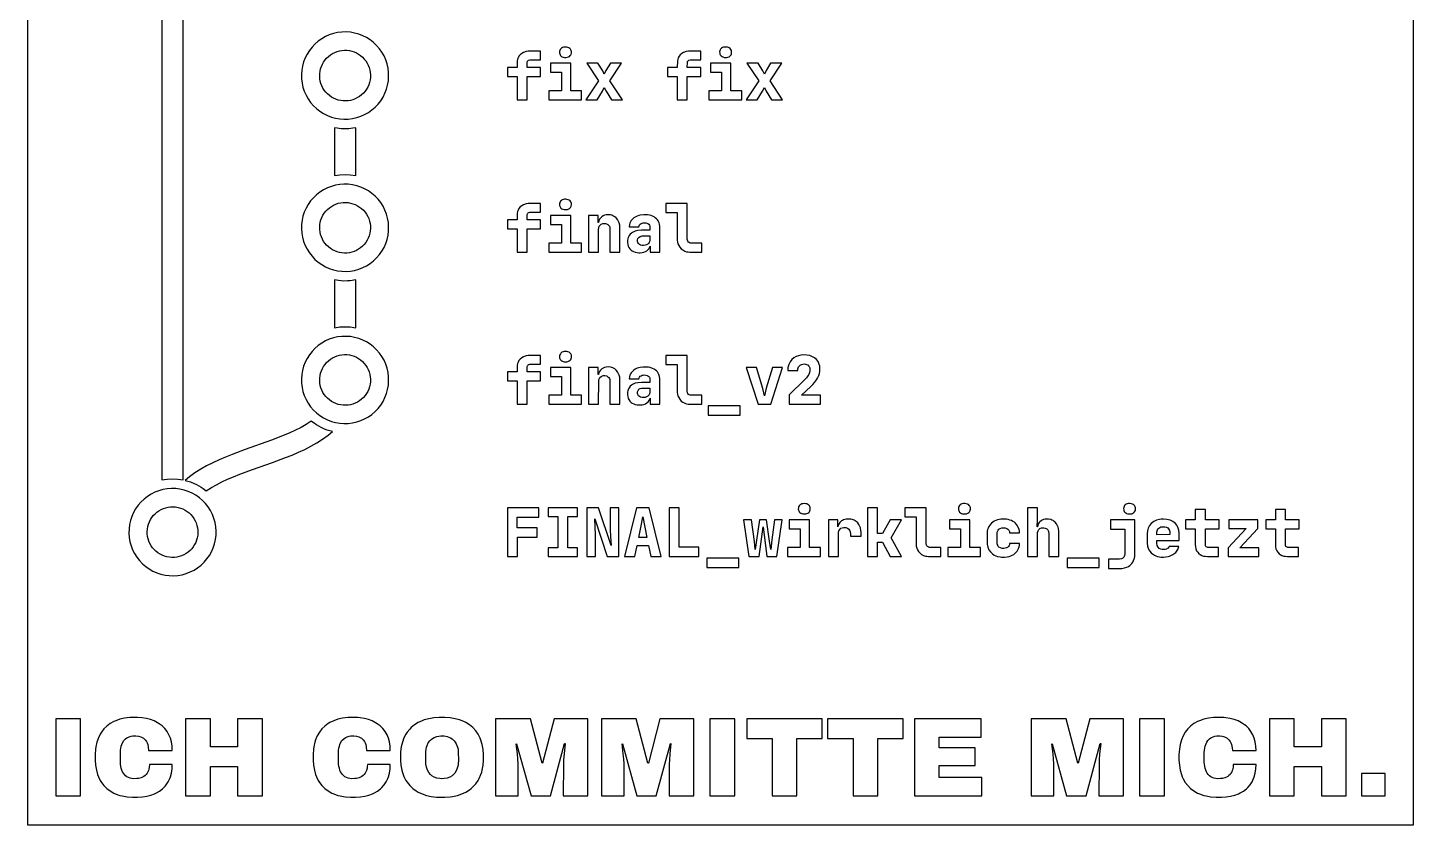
# Model space of a CAD drawing. Header units: millimetres. Extents: x 0 to 272, y 0 to 309.
# Drawn here: x 0.5 to 271.5, y 0.5 to 156.5 of the extents above; entities that cross this region are included whole.
import ezdxf

# ---------------------------------------------------------------- set-up
doc = ezdxf.new("R2010")
doc.units = ezdxf.units.MM

msp = doc.modelspace()

# ---------------------------------------------------------------- linework, layer by layer
at = {"layer": 'ENTGITTERRAHMEN'}
msp.add_lwpolyline([(0.5, 308.91), (271.5, 308.91), (271.5, 0.5), (0.5, 0.5)], close=True, dxfattribs=at)
at = {"layer": 'MOTIV'}
for points in [[(29.846, 68.228), (30.908, 68.067), (30.908, 226.275), (30.1, 226.142), (29.08, 226.067), (28.313, 226.077), (27.803, 226.114), (26.74, 226.275), (26.74, 68.067), (27.803, 68.228), (28.824, 68.278)], [(66.771, 154.596), (66.023, 154.973), (65.242, 155.274), (64.435, 155.498), (63.61, 155.641), (62.774, 155.703), (61.937, 155.682), (61.106, 155.58), (60.289, 155.396), (59.493, 155.133), (58.728, 154.794), (57.999, 154.381), (57.314, 153.899), (56.68, 153.352), (56.103, 152.745), (55.587, 152.085), (55.139, 151.377), (54.763, 150.629), (54.461, 149.848), (54.238, 149.041), (54.095, 148.216), (54.033, 147.38), (54.054, 146.543), (54.156, 145.712), (54.34, 144.895), (54.602, 144.099), (54.942, 143.334), (55.355, 142.605), (55.837, 141.92), (56.384, 141.286), (56.99, 140.709), (57.651, 140.193), (58.358, 139.745), (59.106, 139.369), (59.888, 139.067), (60.695, 138.844), (61.52, 138.701), (62.355, 138.639), (63.193, 138.66), (64.024, 138.762), (64.841, 138.946), (65.636, 139.208), (66.402, 139.548), (67.131, 139.961), (67.815, 140.443), (68.45, 140.99), (69.027, 141.596), (69.542, 142.257), (69.991, 142.964), (70.367, 143.712), (70.668, 144.494), (70.892, 145.301), (71.035, 146.126), (71.097, 146.961), (71.076, 147.799), (70.974, 148.63), (70.79, 149.447), (70.527, 150.242), (70.188, 151.008), (69.775, 151.737), (69.293, 152.421), (68.746, 153.056), (68.139, 153.633), (67.479, 154.148)], [(65.011, 142.854), (64.576, 142.635), (64.121, 142.459), (63.652, 142.33), (63.172, 142.246), (62.687, 142.211), (62.2, 142.222), (61.717, 142.282), (61.242, 142.389), (60.779, 142.542), (60.334, 142.739), (59.91, 142.979), (59.512, 143.259), (59.144, 143.577), (58.808, 143.93), (58.508, 144.314), (58.248, 144.725), (58.029, 145.16), (57.853, 145.614), (57.724, 146.084), (57.64, 146.563), (57.605, 147.049), (57.616, 147.536), (57.676, 148.019), (57.783, 148.494), (57.936, 148.957), (58.133, 149.402), (58.373, 149.825), (58.653, 150.224), (58.971, 150.592), (59.324, 150.928), (59.708, 151.228), (60.119, 151.488), (60.554, 151.707), (61.008, 151.882), (61.478, 152.012), (61.958, 152.095), (62.443, 152.131), (62.93, 152.119), (63.413, 152.06), (63.888, 151.953), (64.351, 151.8), (64.796, 151.603), (65.219, 151.363), (65.618, 151.083), (65.986, 150.764), (66.322, 150.412), (66.622, 150.028), (66.882, 149.617), (67.101, 149.182), (67.276, 148.727), (67.406, 148.258), (67.489, 147.778), (67.525, 147.293), (67.513, 146.806), (67.454, 146.323), (67.347, 145.847), (67.194, 145.385), (66.997, 144.94), (66.757, 144.516), (66.477, 144.118), (66.158, 143.749), (65.806, 143.414), (65.422, 143.114)], [(97.116, 151.488), (96.817, 151.239), (96.576, 150.948), (96.397, 150.621), (96.313, 150.383), (96.24, 149.995), (96.226, 148.737), (94.321, 148.737), (94.321, 146.975), (96.226, 146.975), (96.226, 142.408), (98.183, 142.408), (98.183, 146.975), (100.807, 146.975), (100.807, 148.737), (98.183, 148.737), (98.197, 149.792), (98.284, 150), (98.37, 150.097), (98.476, 150.17), (98.734, 150.237), (100.807, 150.238), (100.807, 151.934), (98.397, 151.922), (97.967, 151.857), (97.455, 151.683)], [(106.169, 152.688), (105.907, 152.744), (105.612, 152.755), (105.333, 152.721), (105.088, 152.643), (104.928, 152.555), (104.748, 152.4), (104.645, 152.262), (104.572, 152.105), (104.519, 151.869), (104.519, 151.608), (104.554, 151.428), (104.617, 151.265), (104.71, 151.121), (104.833, 150.995), (105.033, 150.86), (105.206, 150.789), (105.468, 150.733), (105.763, 150.722), (106.042, 150.755), (106.286, 150.834), (106.446, 150.922), (106.627, 151.077), (106.73, 151.215), (106.803, 151.372), (106.855, 151.608), (106.855, 151.869), (106.821, 152.049), (106.758, 152.211), (106.665, 152.356), (106.542, 152.482), (106.342, 152.617)], [(128.436, 151.488), (128.137, 151.239), (127.896, 150.948), (127.718, 150.621), (127.634, 150.383), (127.561, 149.995), (127.547, 148.737), (125.641, 148.737), (125.641, 146.975), (127.547, 146.975), (127.547, 142.408), (129.504, 142.408), (129.504, 146.975), (132.127, 146.975), (132.127, 148.737), (129.504, 148.737), (129.518, 149.792), (129.557, 149.917), (129.624, 150.026), (129.716, 150.118), (129.825, 150.184), (130.055, 150.237), (132.127, 150.238), (132.127, 151.934), (129.718, 151.922), (129.288, 151.857), (128.775, 151.683)], [(137.363, 152.721), (137.083, 152.755), (136.789, 152.744), (136.589, 152.706), (136.409, 152.643), (136.2, 152.52), (136.031, 152.356), (135.938, 152.211), (135.874, 152.049), (135.835, 151.805), (135.848, 151.546), (135.892, 151.372), (135.966, 151.215), (136.109, 151.035), (136.3, 150.89), (136.467, 150.81), (136.72, 150.743), (136.933, 150.722), (137.228, 150.733), (137.427, 150.771), (137.663, 150.86), (137.816, 150.957), (137.985, 151.121), (138.078, 151.265), (138.142, 151.428), (138.181, 151.672), (138.168, 151.931), (138.124, 152.105), (138.051, 152.262), (137.907, 152.442), (137.716, 152.587), (137.549, 152.667)], [(106.731, 144.182), (106.731, 149.585), (102.751, 149.585), (102.751, 147.823), (104.904, 147.823), (104.904, 144.182), (102.425, 144.182), (102.425, 142.408), (108.819, 142.408), (108.819, 144.182)], [(114.483, 149.585), (113.596, 148.15), (113.257, 147.432), (112.961, 148.075), (112.03, 149.585), (109.85, 149.585), (112.16, 146.127), (109.681, 142.408), (111.86, 142.408), (112.917, 144.104), (113.257, 144.822), (113.609, 144.104), (114.653, 142.408), (116.832, 142.408), (114.366, 146.127), (116.663, 149.585)], [(140.14, 144.182), (138.052, 144.182), (138.052, 149.585), (134.072, 149.585), (134.072, 147.823), (136.225, 147.823), (136.225, 144.182), (133.746, 144.182), (133.746, 142.408), (140.14, 142.408)], [(145.804, 149.585), (144.917, 148.15), (144.577, 147.432), (144.282, 148.075), (143.351, 149.585), (141.171, 149.585), (143.481, 146.127), (141.002, 142.408), (143.181, 142.408), (144.238, 144.104), (144.577, 144.822), (144.93, 144.104), (145.974, 142.408), (148.153, 142.408), (145.687, 146.127), (147.983, 149.585)], [(64.649, 127.609), (64.649, 136.962), (64.094, 136.864), (63.331, 136.779), (62.565, 136.751), (61.798, 136.779), (61.036, 136.864), (60.481, 136.962), (60.481, 127.609), (61.544, 127.77), (62.565, 127.82), (63.586, 127.77)], [(67.131, 124.61), (66.402, 125.023), (65.636, 125.362), (64.841, 125.625), (64.024, 125.809), (63.193, 125.911), (62.355, 125.932), (61.52, 125.87), (60.695, 125.727), (59.888, 125.503), (59.106, 125.202), (58.358, 124.825), (57.651, 124.377), (56.99, 123.862), (56.384, 123.285), (55.837, 122.65), (55.355, 121.966), (54.942, 121.237), (54.602, 120.471), (54.34, 119.676), (54.156, 118.859), (54.054, 118.028), (54.033, 117.19), (54.095, 116.355), (54.238, 115.53), (54.461, 114.723), (54.763, 113.941), (55.139, 113.193), (55.587, 112.486), (56.103, 111.825), (56.68, 111.219), (57.314, 110.672), (57.999, 110.19), (58.728, 109.777), (59.493, 109.437), (60.289, 109.175), (61.106, 108.991), (61.937, 108.889), (62.774, 108.868), (63.61, 108.93), (64.435, 109.073), (65.242, 109.296), (66.023, 109.598), (66.771, 109.974), (67.479, 110.422), (68.139, 110.938), (68.746, 111.515), (69.293, 112.149), (69.775, 112.834), (70.188, 113.563), (70.527, 114.328), (70.79, 115.124), (70.974, 115.941), (71.076, 116.772), (71.097, 117.609), (71.035, 118.445), (70.892, 119.27), (70.668, 120.077), (70.367, 120.858), (69.991, 121.606), (69.542, 122.314), (69.027, 122.974), (68.45, 123.581), (67.815, 124.128)], [(65.219, 113.208), (64.796, 112.968), (64.351, 112.771), (63.888, 112.618), (63.413, 112.511), (62.93, 112.451), (62.443, 112.44), (61.958, 112.475), (61.478, 112.559), (61.008, 112.688), (60.554, 112.864), (60.119, 113.083), (59.708, 113.343), (59.324, 113.643), (58.971, 113.978), (58.653, 114.347), (58.373, 114.745), (58.133, 115.169), (57.936, 115.614), (57.783, 116.076), (57.676, 116.552), (57.616, 117.035), (57.605, 117.522), (57.64, 118.007), (57.724, 118.487), (57.853, 118.956), (58.029, 119.411), (58.248, 119.846), (58.508, 120.257), (58.808, 120.641), (59.144, 120.993), (59.512, 121.312), (59.91, 121.592), (60.334, 121.832), (60.779, 122.029), (61.242, 122.182), (61.717, 122.289), (62.2, 122.348), (62.687, 122.36), (63.172, 122.324), (63.652, 122.241), (64.121, 122.111), (64.576, 121.936), (65.011, 121.717), (65.422, 121.457), (65.806, 121.157), (66.158, 120.821), (66.477, 120.453), (66.757, 120.054), (66.997, 119.631), (67.194, 119.186), (67.347, 118.723), (67.454, 118.248), (67.513, 117.765), (67.525, 117.278), (67.489, 116.792), (67.406, 116.313), (67.276, 115.843), (67.101, 115.389), (66.882, 114.954), (66.622, 114.543), (66.322, 114.159), (65.986, 113.806), (65.618, 113.488)], [(97.116, 121.717), (96.817, 121.468), (96.576, 121.177), (96.397, 120.85), (96.313, 120.612), (96.24, 120.224), (96.226, 118.966), (94.321, 118.966), (94.321, 117.204), (96.226, 117.204), (96.226, 112.637), (98.183, 112.637), (98.183, 117.204), (100.807, 117.204), (100.807, 118.966), (98.183, 118.966), (98.197, 120.021), (98.237, 120.146), (98.303, 120.255), (98.395, 120.347), (98.504, 120.413), (98.734, 120.466), (100.807, 120.467), (100.807, 122.163), (98.397, 122.151), (97.967, 122.086), (97.455, 121.912)], [(105.976, 122.963), (105.763, 122.984), (105.468, 122.973), (105.268, 122.935), (105.033, 122.846), (104.879, 122.749), (104.71, 122.585), (104.617, 122.44), (104.539, 122.22), (104.515, 122.034), (104.528, 121.775), (104.572, 121.601), (104.676, 121.396), (104.789, 121.264), (104.98, 121.119), (105.146, 121.039), (105.399, 120.972), (105.612, 120.951), (105.907, 120.962), (106.106, 121), (106.342, 121.089), (106.495, 121.186), (106.665, 121.35), (106.758, 121.494), (106.821, 121.657), (106.86, 121.901), (106.847, 122.16), (106.803, 122.334), (106.73, 122.491), (106.586, 122.671), (106.395, 122.816), (106.229, 122.896)], [(127.605, 114.566), (127.679, 114.284), (127.822, 113.933), (128.015, 113.616), (128.315, 113.277), (128.601, 113.053), (129.015, 112.834), (129.38, 112.716), (129.674, 112.663), (129.984, 112.638), (132.375, 112.637), (132.375, 114.398), (130.287, 114.398), (130.097, 114.416), (129.891, 114.487), (129.751, 114.584), (129.614, 114.748), (129.532, 114.947), (129.504, 115.181), (129.504, 122.163), (125.328, 122.163), (125.328, 120.401), (127.547, 120.401), (127.553, 114.969)], [(106.731, 114.411), (106.731, 119.814), (102.751, 119.814), (102.751, 118.052), (104.904, 118.052), (104.904, 114.411), (102.425, 114.411), (102.425, 112.637), (108.819, 112.637), (108.819, 114.411)], [(114.258, 117.69), (114.325, 117.508), (114.379, 117.074), (114.379, 112.637), (116.336, 112.637), (116.333, 117.44), (116.285, 117.923), (116.178, 118.362), (116.014, 118.757), (115.871, 118.995), (115.611, 119.315), (115.308, 119.572), (114.968, 119.762), (114.72, 119.851), (114.455, 119.911), (114.027, 119.945), (113.663, 119.921), (113.333, 119.849), (113.037, 119.729), (112.774, 119.561), (112.515, 119.31), (112.343, 119.058), (112.216, 118.769), (112.134, 118.444), (112.095, 118.444), (112.095, 119.814), (110.203, 119.814), (110.203, 112.637), (112.16, 112.637), (112.16, 117.074), (112.184, 117.374), (112.279, 117.69), (112.447, 117.941), (112.683, 118.121), (112.977, 118.223), (113.183, 118.247), (113.475, 118.234), (113.671, 118.192), (113.845, 118.121), (113.996, 118.023), (114.163, 117.849)], [(124.019, 118.353), (123.835, 118.733), (123.671, 118.963), (123.475, 119.174), (123.246, 119.365), (122.994, 119.53), (122.718, 119.667), (122.42, 119.777), (122.098, 119.859), (121.752, 119.914), (121.007, 119.941), (120.32, 119.864), (120.005, 119.786), (119.71, 119.683), (119.304, 119.48), (119.057, 119.312), (118.835, 119.122), (118.556, 118.802), (118.407, 118.566), (118.286, 118.312), (118.194, 118.039), (118.111, 117.596), (120.004, 117.596), (120.06, 117.792), (120.155, 117.962), (120.288, 118.107), (120.458, 118.225), (120.655, 118.31), (120.878, 118.362), (121.126, 118.379), (121.393, 118.358), (121.571, 118.317), (121.78, 118.226), (121.956, 118.094), (122.088, 117.932), (122.155, 117.792), (122.203, 117.581), (122.209, 116.93), (120.523, 116.927), (119.799, 116.856), (119.326, 116.74), (119.044, 116.634), (118.789, 116.503), (118.562, 116.349), (118.362, 116.173), (118.121, 115.87), (117.949, 115.522), (117.872, 115.263), (117.826, 114.985), (117.814, 114.544), (117.863, 114.145), (117.969, 113.785), (118.073, 113.566), (118.276, 113.27), (118.537, 113.012), (118.736, 112.869), (118.954, 112.749), (119.314, 112.614), (119.717, 112.533), (120.008, 112.509), (120.296, 112.508), (120.68, 112.544), (121.028, 112.623), (121.34, 112.746), (121.616, 112.911), (121.813, 113.076), (122.003, 113.295), (122.144, 113.54), (122.235, 113.811), (122.274, 113.811), (122.274, 112.637), (124.167, 112.637), (124.163, 117.625), (124.101, 118.076)], [(122.209, 115.821), (122.207, 114.981), (122.141, 114.661), (122.055, 114.491), (121.936, 114.34), (121.783, 114.206), (121.546, 114.068), (121.275, 113.981), (120.972, 113.943), (120.677, 113.953), (120.367, 114.025), (120.159, 114.129), (119.954, 114.314), (119.844, 114.498), (119.782, 114.713), (119.774, 115.01), (119.858, 115.318), (120.005, 115.529), (120.26, 115.716), (120.465, 115.788), (120.698, 115.819)], [(64.649, 97.838), (64.649, 107.191), (63.586, 107.03), (63.076, 106.993), (62.309, 106.983), (61.289, 107.058), (60.481, 107.191), (60.481, 97.838), (61.544, 97.999), (62.565, 98.049), (63.586, 97.999)], [(67.479, 94.606), (66.771, 95.055), (66.023, 95.431), (65.242, 95.732), (64.435, 95.956), (63.61, 96.099), (62.774, 96.161), (61.937, 96.14), (61.106, 96.038), (60.289, 95.854), (59.493, 95.591), (58.728, 95.252), (57.999, 94.839), (57.314, 94.357), (56.68, 93.81), (56.103, 93.203), (55.587, 92.543), (55.139, 91.835), (54.763, 91.087), (54.461, 90.306), (54.238, 89.499), (54.095, 88.674), (54.033, 87.838), (54.054, 87.001), (54.156, 86.17), (54.34, 85.353), (54.602, 84.557), (54.942, 83.792), (55.355, 83.063), (55.837, 82.378), (56.384, 81.744), (56.99, 81.167), (57.651, 80.651), (58.358, 80.203), (59.106, 79.827), (59.888, 79.525), (60.695, 79.302), (61.52, 79.159), (62.355, 79.097), (63.193, 79.118), (64.024, 79.22), (64.841, 79.404), (65.636, 79.666), (66.402, 80.006), (67.131, 80.419), (67.815, 80.901), (68.45, 81.448), (69.027, 82.054), (69.542, 82.715), (69.991, 83.422), (70.367, 84.17), (70.668, 84.952), (70.892, 85.759), (71.035, 86.584), (71.097, 87.419), (71.076, 88.257), (70.974, 89.088), (70.79, 89.905), (70.527, 90.7), (70.188, 91.466), (69.775, 92.195), (69.293, 92.879), (68.746, 93.514), (68.139, 94.091)], [(65.422, 83.572), (65.011, 83.312), (64.576, 83.093), (64.121, 82.917), (63.652, 82.788), (63.172, 82.704), (62.687, 82.669), (62.2, 82.68), (61.717, 82.74), (61.242, 82.847), (60.779, 83), (60.334, 83.197), (59.91, 83.437), (59.512, 83.717), (59.144, 84.035), (58.808, 84.388), (58.508, 84.772), (58.248, 85.183), (58.029, 85.618), (57.853, 86.072), (57.724, 86.542), (57.64, 87.021), (57.605, 87.507), (57.616, 87.994), (57.676, 88.477), (57.783, 88.952), (57.936, 89.415), (58.133, 89.86), (58.373, 90.283), (58.653, 90.682), (58.971, 91.05), (59.324, 91.386), (59.708, 91.686), (60.119, 91.946), (60.554, 92.165), (61.008, 92.34), (61.478, 92.47), (61.958, 92.553), (62.443, 92.589), (62.93, 92.577), (63.413, 92.518), (63.888, 92.411), (64.351, 92.258), (64.796, 92.061), (65.219, 91.821), (65.618, 91.541), (65.986, 91.222), (66.322, 90.87), (66.622, 90.486), (66.882, 90.075), (67.101, 89.64), (67.276, 89.185), (67.406, 88.716), (67.489, 88.236), (67.525, 87.751), (67.513, 87.264), (67.454, 86.781), (67.347, 86.305), (67.194, 85.843), (66.997, 85.398), (66.757, 84.974), (66.477, 84.576), (66.158, 84.207), (65.806, 83.872)], [(97.116, 91.946), (96.817, 91.697), (96.576, 91.406), (96.397, 91.079), (96.313, 90.841), (96.24, 90.453), (96.226, 89.195), (94.321, 89.195), (94.321, 87.433), (96.226, 87.433), (96.226, 82.866), (98.183, 82.866), (98.183, 87.433), (100.807, 87.433), (100.807, 89.195), (98.183, 89.195), (98.197, 90.25), (98.237, 90.375), (98.303, 90.484), (98.395, 90.576), (98.504, 90.642), (98.734, 90.695), (100.807, 90.696), (100.807, 92.392), (98.397, 92.38), (97.967, 92.315), (97.455, 92.141)], [(106.169, 93.146), (105.976, 93.192), (105.687, 93.214), (105.399, 93.192), (105.206, 93.146), (104.98, 93.045), (104.789, 92.9), (104.676, 92.768), (104.572, 92.563), (104.528, 92.389), (104.515, 92.13), (104.539, 91.944), (104.593, 91.776), (104.676, 91.625), (104.789, 91.493), (104.98, 91.348), (105.206, 91.247), (105.399, 91.201), (105.687, 91.179), (105.976, 91.201), (106.169, 91.247), (106.395, 91.348), (106.586, 91.493), (106.699, 91.625), (106.803, 91.83), (106.847, 92.004), (106.86, 92.263), (106.836, 92.449), (106.782, 92.617), (106.699, 92.768), (106.586, 92.9), (106.395, 93.045)], [(127.605, 84.795), (127.679, 84.513), (127.822, 84.162), (128.015, 83.845), (128.315, 83.506), (128.601, 83.282), (129.015, 83.063), (129.38, 82.945), (129.674, 82.892), (129.984, 82.867), (132.375, 82.866), (132.375, 84.627), (130.287, 84.627), (130.097, 84.645), (129.891, 84.716), (129.751, 84.813), (129.614, 84.977), (129.544, 85.133), (129.504, 85.41), (129.504, 92.392), (125.328, 92.392), (125.328, 90.63), (127.547, 90.63), (127.553, 85.198)], [(154.373, 91.957), (154.006, 92.177), (153.486, 92.38), (152.904, 92.495), (152.254, 92.521), (151.719, 92.474), (151.227, 92.366), (150.778, 92.196), (150.374, 91.968), (149.945, 91.612), (149.602, 91.177), (149.348, 90.668), (149.196, 90.095), (149.145, 89.456), (151.102, 89.456), (151.13, 89.785), (151.186, 90.002), (151.272, 90.196), (151.435, 90.415), (151.59, 90.547), (151.832, 90.674), (152.115, 90.745), (152.355, 90.761), (152.642, 90.735), (152.833, 90.683), (153.055, 90.568), (153.239, 90.402), (153.347, 90.247), (153.447, 90.005), (153.497, 89.719), (153.498, 89.413), (153.437, 89.058), (153.307, 88.723), (153.109, 88.401), (152.843, 88.062), (152.434, 87.629), (149.406, 84.706), (149.406, 82.866), (155.566, 82.866), (155.566, 84.627), (151.82, 84.627), (153.684, 86.351), (154.072, 86.743), (154.411, 87.126), (154.784, 87.627), (155.004, 87.994), (155.228, 88.485), (155.347, 88.862), (155.44, 89.376), (155.459, 89.887), (155.412, 90.337), (155.265, 90.849), (155.076, 91.218), (154.763, 91.622)], [(106.731, 84.64), (106.731, 90.043), (102.751, 90.043), (102.751, 88.281), (104.904, 88.281), (104.904, 84.64), (102.425, 84.64), (102.425, 82.866), (108.819, 82.866), (108.819, 84.64)], [(114.258, 87.919), (114.325, 87.737), (114.379, 87.303), (114.379, 82.866), (116.336, 82.866), (116.333, 87.669), (116.285, 88.152), (116.178, 88.591), (116.014, 88.986), (115.871, 89.224), (115.611, 89.544), (115.308, 89.801), (114.968, 89.991), (114.72, 90.08), (114.455, 90.14), (114.027, 90.174), (113.663, 90.15), (113.333, 90.078), (113.037, 89.958), (112.774, 89.79), (112.515, 89.539), (112.343, 89.287), (112.216, 88.998), (112.134, 88.673), (112.095, 88.673), (112.095, 90.043), (110.203, 90.043), (110.203, 82.866), (112.16, 82.866), (112.174, 87.531), (112.254, 87.861), (112.408, 88.125), (112.631, 88.321), (112.914, 88.438), (113.112, 88.471), (113.405, 88.471), (113.671, 88.421), (113.845, 88.35), (113.996, 88.252), (114.163, 88.078)], [(123.966, 88.714), (123.835, 88.962), (123.671, 89.192), (123.475, 89.403), (123.246, 89.594), (122.994, 89.759), (122.718, 89.896), (122.261, 90.05), (121.928, 90.119), (121.571, 90.16), (120.828, 90.161), (120.32, 90.093), (120.005, 90.015), (119.71, 89.912), (119.304, 89.709), (119.057, 89.541), (118.835, 89.351), (118.556, 89.031), (118.407, 88.795), (118.286, 88.541), (118.194, 88.268), (118.111, 87.825), (120.004, 87.825), (120.06, 88.021), (120.155, 88.191), (120.288, 88.336), (120.458, 88.454), (120.655, 88.539), (120.878, 88.591), (121.126, 88.608), (121.393, 88.587), (121.627, 88.527), (121.78, 88.455), (121.956, 88.323), (122.088, 88.161), (122.155, 88.021), (122.203, 87.81), (122.209, 87.159), (120.523, 87.156), (119.799, 87.085), (119.326, 86.969), (119.044, 86.863), (118.789, 86.732), (118.562, 86.578), (118.362, 86.402), (118.121, 86.099), (117.999, 85.872), (117.872, 85.492), (117.826, 85.214), (117.814, 84.773), (117.863, 84.374), (117.969, 84.014), (118.073, 83.795), (118.276, 83.499), (118.537, 83.241), (118.736, 83.098), (119.069, 82.927), (119.314, 82.843), (119.717, 82.762), (120.008, 82.738), (120.296, 82.737), (120.68, 82.773), (121.028, 82.852), (121.34, 82.975), (121.616, 83.14), (121.865, 83.357), (122.043, 83.583), (122.171, 83.835), (122.235, 84.04), (122.274, 84.04), (122.274, 82.866), (124.167, 82.866), (124.163, 87.854), (124.101, 88.305)], [(148.14, 90.043), (146.143, 90.043), (144.956, 85.998), (144.603, 84.523), (144.253, 85.958), (143.037, 90.043), (141.015, 90.043), (143.364, 82.866), (145.817, 82.866)], [(122.209, 86.05), (122.207, 85.21), (122.141, 84.89), (122.055, 84.72), (121.936, 84.569), (121.783, 84.435), (121.546, 84.297), (121.275, 84.21), (120.972, 84.172), (120.677, 84.182), (120.367, 84.254), (120.159, 84.358), (119.954, 84.543), (119.824, 84.778), (119.775, 85), (119.781, 85.295), (119.882, 85.593), (120.043, 85.795), (120.309, 85.967), (120.521, 86.029), (120.698, 86.048)], [(133.615, 80.712), (139.879, 80.712), (139.879, 82.539), (133.615, 82.539)], [(57.055, 75.317), (58.171, 76.028), (59.234, 76.8), (60.08, 77.51), (59.055, 77.818), (58.577, 78.002), (57.88, 78.322), (56.99, 78.826), (56.565, 79.11), (55.96, 79.57), (54.95, 78.915), (53.959, 78.353), (52.905, 77.815), (51.794, 77.3), (50.634, 76.803), (48.195, 75.854), (43.038, 74.012), (40.463, 73.055), (39.185, 72.544), (37.927, 72.007), (36.695, 71.436), (35.495, 70.826), (34.334, 70.17), (33.218, 69.459), (32.156, 68.687), (31.309, 67.977), (32.335, 67.669), (33.047, 67.384), (33.509, 67.165), (34.399, 66.661), (34.824, 66.377), (35.429, 65.917), (36.439, 66.572), (37.43, 67.134), (38.484, 67.672), (39.595, 68.187), (40.755, 68.683), (41.957, 69.164), (44.458, 70.093), (48.351, 71.475), (50.926, 72.432), (52.204, 72.943), (53.462, 73.48), (54.694, 74.051), (55.894, 74.661)], [(34.075, 64.586), (33.39, 65.068), (32.662, 65.481), (31.896, 65.82), (31.101, 66.083), (30.283, 66.267), (29.452, 66.369), (28.615, 66.39), (27.78, 66.328), (26.955, 66.185), (26.147, 65.961), (25.366, 65.66), (24.618, 65.284), (23.91, 64.835), (23.25, 64.32), (22.643, 63.743), (22.096, 63.108), (21.614, 62.424), (21.201, 61.695), (20.862, 60.929), (20.599, 60.134), (20.416, 59.317), (20.313, 58.486), (20.293, 57.648), (20.354, 56.813), (20.497, 55.988), (20.721, 55.181), (21.022, 54.399), (21.399, 53.651), (21.847, 52.944), (22.362, 52.283), (22.94, 51.677), (23.574, 51.13), (24.259, 50.648), (24.987, 50.235), (25.753, 49.895), (26.548, 49.633), (27.365, 49.449), (28.197, 49.347), (29.034, 49.326), (29.869, 49.388), (30.694, 49.531), (31.501, 49.754), (32.283, 50.056), (33.031, 50.432), (33.739, 50.88), (34.399, 51.396), (35.005, 51.973), (35.552, 52.607), (36.035, 53.292), (36.448, 54.021), (36.787, 54.786), (37.05, 55.582), (37.233, 56.399), (37.336, 57.23), (37.356, 58.067), (37.295, 58.903), (37.151, 59.728), (36.928, 60.535), (36.627, 61.316), (36.25, 62.064), (35.802, 62.772), (35.287, 63.432), (34.709, 64.039)], [(31.877, 53.946), (31.479, 53.666), (31.055, 53.426), (30.61, 53.229), (30.148, 53.076), (29.673, 52.969), (29.189, 52.909), (28.703, 52.898), (28.217, 52.933), (27.737, 53.017), (27.268, 53.146), (26.814, 53.322), (26.379, 53.541), (25.967, 53.801), (25.583, 54.101), (25.231, 54.436), (24.913, 54.805), (24.632, 55.203), (24.392, 55.627), (24.195, 56.072), (24.042, 56.535), (23.936, 57.01), (23.876, 57.493), (23.864, 57.98), (23.9, 58.465), (23.983, 58.945), (24.113, 59.414), (24.288, 59.869), (24.507, 60.304), (24.768, 60.715), (25.067, 61.099), (25.403, 61.451), (25.772, 61.77), (26.17, 62.05), (26.594, 62.29), (27.039, 62.487), (27.501, 62.64), (27.976, 62.747), (28.459, 62.806), (28.946, 62.818), (29.432, 62.782), (29.912, 62.699), (30.381, 62.569), (30.835, 62.394), (31.27, 62.175), (31.681, 61.915), (32.065, 61.615), (32.418, 61.279), (32.736, 60.911), (33.016, 60.512), (33.256, 60.089), (33.454, 59.644), (33.607, 59.181), (33.713, 58.706), (33.773, 58.223), (33.785, 57.736), (33.749, 57.251), (33.666, 56.771), (33.536, 56.301), (33.361, 55.847), (33.142, 55.412), (32.881, 55.001), (32.582, 54.617), (32.246, 54.264)], [(94.321, 53.095), (96.278, 53.095), (96.278, 56.853), (100.115, 56.853), (100.115, 58.68), (96.252, 58.68), (96.252, 60.794), (100.454, 60.794), (100.454, 62.621), (94.321, 62.621)], [(102.281, 62.621), (102.281, 60.925), (104.174, 60.925), (104.174, 54.791), (102.281, 54.791), (102.281, 53.095), (108.023, 53.095), (108.023, 54.791), (106.131, 54.791), (106.131, 60.925), (108.023, 60.925), (108.023, 62.621)], [(114.462, 56.997), (114.601, 55.248), (112.134, 62.621), (109.85, 62.621), (109.85, 53.095), (111.573, 53.095), (111.572, 57.404), (111.506, 58.899), (111.39, 60.468), (113.831, 53.095), (116.115, 53.095), (116.115, 62.621), (114.392, 62.621), (114.398, 58.291)], [(124.402, 53.095), (122.039, 62.621), (119.56, 62.621), (117.224, 53.095), (119.221, 53.095), (119.677, 55.248), (121.948, 55.248), (122.405, 53.095)], [(131.775, 53.095), (131.775, 54.922), (127.925, 54.922), (127.925, 62.621), (125.968, 62.621), (125.968, 53.095)], [(152.876, 63.375), (152.683, 63.421), (152.394, 63.443), (152.106, 63.421), (151.913, 63.375), (151.687, 63.274), (151.496, 63.129), (151.383, 62.997), (151.279, 62.792), (151.235, 62.618), (151.222, 62.359), (151.246, 62.173), (151.3, 62.005), (151.383, 61.854), (151.496, 61.722), (151.687, 61.577), (151.913, 61.476), (152.106, 61.43), (152.394, 61.408), (152.683, 61.43), (152.876, 61.476), (153.102, 61.577), (153.293, 61.722), (153.406, 61.854), (153.489, 62.005), (153.554, 62.233), (153.567, 62.492), (153.543, 62.678), (153.489, 62.846), (153.406, 62.997), (153.293, 63.129), (153.102, 63.274)], [(169.203, 53.095), (171.422, 53.095), (169.386, 56.762), (171.383, 60.272), (169.203, 60.272), (167.702, 57.558), (166.737, 57.558), (166.737, 62.621), (164.779, 62.621), (164.779, 53.095), (166.737, 53.095), (166.737, 55.913), (167.689, 55.913)], [(174.294, 55.122), (174.386, 54.742), (174.529, 54.391), (174.722, 54.074), (175.022, 53.735), (175.308, 53.511), (175.722, 53.292), (176.087, 53.174), (176.381, 53.121), (176.691, 53.096), (179.082, 53.095), (179.082, 54.856), (176.85, 54.866), (176.676, 54.91), (176.491, 55.015), (176.344, 55.17), (176.265, 55.321), (176.211, 55.639), (176.211, 62.621), (172.035, 62.621), (172.035, 60.859), (174.254, 60.859), (174.26, 55.427)], [(184.314, 63.33), (184.07, 63.408), (183.79, 63.442), (183.496, 63.431), (183.234, 63.375), (183.061, 63.304), (182.86, 63.169), (182.738, 63.043), (182.621, 62.846), (182.567, 62.678), (182.542, 62.492), (182.555, 62.233), (182.599, 62.059), (182.673, 61.902), (182.776, 61.764), (182.956, 61.609), (183.116, 61.521), (183.36, 61.443), (183.64, 61.409), (183.935, 61.42), (184.134, 61.458), (184.37, 61.547), (184.57, 61.682), (184.692, 61.808), (184.785, 61.952), (184.864, 62.173), (184.888, 62.359), (184.875, 62.618), (184.831, 62.792), (184.758, 62.949), (184.655, 63.087), (184.474, 63.242)], [(200.115, 58.148), (200.183, 57.966), (200.237, 57.532), (200.237, 53.095), (202.194, 53.095), (202.181, 58.064), (202.114, 58.533), (202.036, 58.82), (201.933, 59.088), (201.729, 59.453), (201.469, 59.773), (201.271, 59.952), (201.057, 60.101), (200.826, 60.22), (200.578, 60.309), (200.174, 60.388), (199.884, 60.403), (199.521, 60.379), (199.191, 60.307), (198.895, 60.187), (198.716, 60.08), (198.475, 59.881), (198.325, 59.708), (198.201, 59.516), (198.074, 59.227), (197.992, 58.902), (197.953, 58.902), (198.018, 60.272), (198.018, 62.621), (196.061, 62.621), (196.061, 53.095), (198.018, 53.095), (198.031, 57.76), (198.112, 58.09), (198.266, 58.354), (198.489, 58.55), (198.772, 58.667), (198.97, 58.7), (199.262, 58.7), (199.529, 58.65), (199.703, 58.579), (199.854, 58.481), (200.021, 58.307)], [(216.614, 63.33), (216.369, 63.408), (216.09, 63.442), (215.795, 63.431), (215.533, 63.375), (215.36, 63.304), (215.16, 63.169), (215.037, 63.043), (214.92, 62.846), (214.866, 62.678), (214.842, 62.492), (214.855, 62.233), (214.899, 62.059), (214.972, 61.902), (215.075, 61.764), (215.256, 61.609), (215.416, 61.521), (215.66, 61.443), (215.939, 61.409), (216.234, 61.42), (216.434, 61.458), (216.669, 61.547), (216.869, 61.682), (216.992, 61.808), (217.109, 62.005), (217.163, 62.173), (217.188, 62.359), (217.174, 62.618), (217.13, 62.792), (217.057, 62.949), (216.954, 63.087), (216.774, 63.242)], [(120.004, 56.814), (120.545, 59.406), (120.813, 60.859), (121.609, 56.814)], [(145.817, 54.465), (145.607, 56.095), (144.995, 60.272), (143.638, 60.272), (143.028, 56.293), (142.789, 54.478), (142.651, 56.035), (142.085, 60.272), (140.519, 60.272), (141.563, 53.095), (143.533, 53.095), (144.316, 58.863), (145.073, 53.095), (147.031, 53.095), (148.088, 60.272), (146.561, 60.272), (146.013, 56.357)], [(155.527, 53.095), (155.527, 54.869), (153.438, 54.869), (153.438, 60.272), (149.458, 60.272), (149.458, 58.51), (151.611, 58.51), (151.611, 54.869), (149.132, 54.869), (149.132, 53.095)], [(161.398, 57.614), (161.399, 57.075), (163.487, 57.075), (163.484, 57.846), (163.457, 58.194), (163.366, 58.673), (163.215, 59.097), (163.08, 59.35), (162.828, 59.685), (162.521, 59.96), (162.166, 60.168), (161.762, 60.311), (161.466, 60.37), (161.148, 60.399), (160.562, 60.376), (160.075, 60.256), (159.861, 60.16), (159.668, 60.04), (159.37, 59.764), (159.141, 59.411), (159.032, 59.133), (158.972, 58.902), (158.946, 58.902), (158.946, 60.272), (157.119, 60.272), (157.119, 53.095), (159.076, 53.095), (159.09, 57.771), (159.172, 58.118), (159.329, 58.397), (159.559, 58.605), (159.793, 58.711), (160.146, 58.77), (160.513, 58.745), (160.824, 58.637), (161.079, 58.445), (161.236, 58.237), (161.358, 57.918)], [(186.847, 54.869), (184.759, 54.869), (184.759, 60.272), (180.779, 60.272), (180.779, 58.51), (182.932, 58.51), (182.932, 54.869), (180.453, 54.869), (180.453, 53.095), (186.847, 53.095)], [(192.131, 54.88), (191.922, 54.766), (191.678, 54.693), (191.399, 54.662), (191.084, 54.675), (190.742, 54.761), (190.469, 54.925), (190.34, 55.06), (190.239, 55.219), (190.135, 55.535), (190.11, 55.835), (190.11, 57.532), (190.135, 57.837), (190.212, 58.098), (190.303, 58.265), (190.469, 58.447), (190.682, 58.582), (191.01, 58.682), (191.323, 58.706), (191.678, 58.673), (191.978, 58.573), (192.178, 58.445), (192.371, 58.234), (192.492, 57.972), (192.537, 57.727), (194.495, 57.727), (194.464, 58.071), (194.4, 58.393), (194.243, 58.837), (194.099, 59.106), (193.921, 59.353), (193.711, 59.58), (193.47, 59.784), (193.204, 59.96), (192.915, 60.106), (192.602, 60.223), (192.266, 60.311), (191.907, 60.37), (191.524, 60.399), (190.798, 60.373), (190.196, 60.254), (189.863, 60.139), (189.552, 59.991), (189.27, 59.816), (189.017, 59.615), (188.662, 59.222), (188.49, 58.953), (188.352, 58.661), (188.25, 58.347), (188.184, 58.012), (188.152, 57.532), (188.17, 55.476), (188.28, 54.921), (188.49, 54.421), (188.794, 53.982), (189.182, 53.616), (189.552, 53.376), (189.863, 53.228), (190.196, 53.112), (190.673, 53.01), (191.056, 52.971), (191.524, 52.968), (192.089, 53.023), (192.437, 53.096), (192.762, 53.198), (193.063, 53.33), (193.34, 53.491), (193.711, 53.787), (194.014, 54.135), (194.175, 54.393), (194.304, 54.673), (194.4, 54.974), (194.464, 55.296), (194.495, 55.639), (192.537, 55.639), (192.492, 55.388), (192.428, 55.223), (192.302, 55.034)], [(215.1, 53.608), (215.048, 53.276), (214.982, 53.105), (214.89, 52.955), (214.68, 52.754), (214.405, 52.626), (214.067, 52.574), (211.904, 52.573), (211.904, 50.745), (214.511, 50.761), (215.032, 50.844), (215.499, 50.997), (215.781, 51.138), (216.04, 51.311), (216.276, 51.515), (216.483, 51.747), (216.659, 52.001), (216.803, 52.278), (216.959, 52.737), (217.023, 53.072), (217.059, 53.617), (217.059, 60.272), (212.295, 60.272), (212.295, 58.445), (215.101, 58.445)], [(223.207, 54.545), (222.948, 54.485), (222.709, 54.466), (222.38, 54.481), (222.145, 54.528), (221.82, 54.678), (221.579, 54.916), (221.421, 55.24), (221.346, 55.648), (221.339, 56.227), (225.737, 56.227), (225.735, 57.654), (225.666, 58.23), (225.541, 58.652), (225.405, 58.946), (225.236, 59.218), (224.965, 59.54), (224.728, 59.751), (224.462, 59.935), (223.958, 60.181), (223.624, 60.286), (223.266, 60.357), (222.618, 60.403), (222.221, 60.386), (221.846, 60.337), (221.27, 60.181), (220.758, 59.935), (220.488, 59.751), (220.248, 59.54), (219.915, 59.13), (219.669, 58.652), (219.522, 58.119), (219.473, 57.532), (219.475, 55.713), (219.544, 55.136), (219.669, 54.714), (219.805, 54.421), (219.975, 54.149), (220.248, 53.827), (220.488, 53.616), (220.854, 53.376), (221.162, 53.228), (221.493, 53.112), (221.846, 53.03), (222.221, 52.981), (222.618, 52.964), (223.101, 52.99), (223.553, 53.069), (223.837, 53.152), (224.108, 53.257), (224.488, 53.459), (224.833, 53.71), (225.033, 53.896), (225.21, 54.098), (225.428, 54.428), (225.544, 54.666), (225.672, 55.052), (223.753, 55.052), (223.686, 54.905), (223.558, 54.748), (223.382, 54.621)], [(228.984, 54.59), (229.128, 54.228), (229.329, 53.91), (229.587, 53.635), (229.786, 53.481), (230.119, 53.299), (230.495, 53.174), (230.77, 53.123), (231.218, 53.095), (233.372, 53.095), (233.372, 54.856), (231.333, 54.859), (231.189, 54.883), (231.018, 54.964), (230.935, 55.048), (230.875, 55.156), (230.827, 55.444), (230.827, 58.51), (233.502, 58.51), (233.502, 60.272), (230.827, 60.272), (230.827, 62.295), (228.869, 62.295), (228.869, 60.272), (226.977, 60.272), (226.977, 58.51), (228.869, 58.51), (228.869, 55.444), (228.898, 54.995)], [(241.267, 53.095), (241.267, 54.791), (237.574, 54.791), (241.123, 58.576), (241.123, 60.272), (235.394, 60.272), (235.394, 58.576), (238.814, 58.576), (235.264, 54.791), (235.264, 53.095)], [(244.645, 54.59), (244.788, 54.228), (244.99, 53.91), (245.248, 53.635), (245.446, 53.481), (245.779, 53.299), (246.156, 53.174), (246.43, 53.123), (246.879, 53.095), (249.032, 53.095), (249.032, 54.856), (246.993, 54.859), (246.85, 54.883), (246.679, 54.964), (246.595, 55.048), (246.535, 55.156), (246.487, 55.444), (246.487, 58.51), (249.162, 58.51), (249.162, 60.272), (246.487, 60.272), (246.487, 62.295), (244.53, 62.295), (244.53, 60.272), (242.637, 60.272), (242.637, 58.51), (244.53, 58.51), (244.53, 55.444), (244.558, 54.995)], [(223.857, 57.829), (223.871, 57.362), (221.339, 57.336), (221.365, 57.887), (221.419, 58.122), (221.502, 58.329), (221.615, 58.509), (221.757, 58.66), (221.928, 58.777), (222.129, 58.861), (222.442, 58.921), (222.877, 58.912), (223.24, 58.813), (223.47, 58.669), (223.646, 58.469), (223.794, 58.145)], [(133.341, 50.941), (139.605, 50.941), (139.605, 52.768), (133.341, 52.768)], [(203.813, 52.768), (203.813, 50.941), (210.077, 50.941), (210.077, 52.768)], [(10.848, 6.255), (10.848, 21.346), (6, 21.346), (6, 6.255)], [(26.23, 20.377), (25.586, 20.753), (25.243, 20.916), (24.513, 21.19), (23.726, 21.396), (22.882, 21.533), (21.981, 21.601), (21.508, 21.61), (20.444, 21.569), (19.455, 21.448), (18.544, 21.247), (17.709, 20.965), (17.32, 20.794), (16.599, 20.391), (15.956, 19.907), (15.389, 19.344), (14.903, 18.703), (14.69, 18.353), (14.326, 17.597), (14.042, 16.763), (13.839, 15.853), (13.769, 15.369), (13.688, 14.342), (13.688, 13.259), (13.769, 12.233), (13.931, 11.284), (14.174, 10.412), (14.326, 10.004), (14.69, 9.248), (14.903, 8.898), (15.389, 8.257), (15.956, 7.694), (16.599, 7.21), (17.32, 6.807), (18.117, 6.485), (18.544, 6.354), (18.99, 6.243), (19.94, 6.082), (20.966, 6.002), (21.995, 6), (22.922, 6.067), (23.784, 6.201), (24.582, 6.403), (25.316, 6.671), (25.659, 6.831), (26.297, 7.2), (26.872, 7.637), (27.375, 8.136), (27.598, 8.408), (27.985, 8.997), (28.295, 9.644), (28.42, 9.99), (28.614, 10.726), (28.73, 11.521), (28.769, 12.375), (24.294, 12.375), (24.261, 11.838), (24.202, 11.51), (24.113, 11.207), (23.995, 10.927), (23.847, 10.672), (23.67, 10.441), (23.463, 10.235), (23.229, 10.058), (22.966, 9.91), (22.676, 9.792), (22.189, 9.67), (21.83, 9.626), (21.243, 9.616), (20.865, 9.654), (20.518, 9.73), (20.2, 9.844), (19.913, 9.996), (19.656, 10.186), (19.428, 10.415), (19.231, 10.68), (19.061, 10.974), (18.92, 11.297), (18.808, 11.648), (18.723, 12.027), (18.667, 12.435), (18.638, 12.87), (18.638, 14.734), (18.667, 15.174), (18.723, 15.585), (18.808, 15.967), (18.92, 16.319), (19.061, 16.641), (19.326, 17.069), (19.658, 17.422), (19.919, 17.61), (20.37, 17.821), (20.71, 17.915), (21.082, 17.971), (21.665, 17.986), (22.166, 17.928), (22.613, 17.798), (22.882, 17.673), (23.127, 17.516), (23.45, 17.223), (23.714, 16.868), (23.855, 16.604), (23.968, 16.318), (24.084, 15.846), (24.141, 15.139), (28.769, 15.139), (28.729, 15.999), (28.61, 16.801), (28.41, 17.545), (28.131, 18.229), (27.773, 18.855), (27.335, 19.423), (26.817, 19.932)], [(36.227, 6.255), (36.227, 11.98), (41.557, 11.98), (41.557, 6.255), (46.405, 6.255), (46.405, 21.346), (41.557, 21.346), (41.557, 15.841), (36.227, 15.841), (36.227, 21.346), (31.379, 21.346), (31.379, 6.255)], [(68.873, 20.377), (68.229, 20.753), (67.886, 20.916), (67.156, 21.19), (66.369, 21.396), (65.525, 21.533), (65.081, 21.575), (64.151, 21.61), (63.086, 21.569), (62.098, 21.448), (61.186, 21.247), (60.351, 20.965), (59.592, 20.602), (59.242, 20.391), (58.598, 19.907), (58.031, 19.344), (57.545, 18.703), (57.14, 17.985), (56.816, 17.19), (56.684, 16.763), (56.482, 15.853), (56.411, 15.369), (56.33, 14.342), (56.33, 13.259), (56.411, 12.233), (56.573, 11.284), (56.816, 10.412), (56.968, 10.004), (57.333, 9.248), (57.545, 8.898), (58.031, 8.257), (58.598, 7.694), (59.242, 7.21), (59.962, 6.807), (60.351, 6.636), (61.186, 6.354), (61.632, 6.243), (62.582, 6.082), (63.609, 6.002), (64.638, 6), (65.564, 6.067), (66.426, 6.201), (67.224, 6.403), (67.959, 6.671), (68.302, 6.831), (68.94, 7.2), (69.514, 7.637), (69.775, 7.879), (70.24, 8.408), (70.627, 8.997), (70.937, 9.644), (71.063, 9.99), (71.256, 10.726), (71.373, 11.521), (71.411, 12.375), (66.936, 12.375), (66.922, 12.011), (66.877, 11.671), (66.756, 11.207), (66.637, 10.927), (66.49, 10.672), (66.312, 10.441), (66.106, 10.235), (65.871, 10.058), (65.609, 9.91), (65.319, 9.792), (64.832, 9.67), (64.472, 9.626), (63.885, 9.616), (63.508, 9.654), (63.16, 9.73), (62.843, 9.844), (62.555, 9.996), (62.298, 10.186), (62.071, 10.415), (61.873, 10.68), (61.704, 10.974), (61.563, 11.297), (61.45, 11.648), (61.365, 12.027), (61.309, 12.435), (61.281, 12.87), (61.281, 14.734), (61.309, 15.174), (61.365, 15.585), (61.45, 15.967), (61.563, 16.319), (61.704, 16.641), (61.968, 17.069), (62.3, 17.422), (62.561, 17.61), (63.012, 17.821), (63.353, 17.915), (63.725, 17.971), (64.308, 17.986), (64.808, 17.928), (65.256, 17.798), (65.524, 17.673), (65.769, 17.516), (66.092, 17.223), (66.356, 16.868), (66.497, 16.604), (66.61, 16.318), (66.727, 15.846), (66.783, 15.139), (71.411, 15.139), (71.371, 15.999), (71.252, 16.801), (71.053, 17.545), (70.774, 18.229), (70.415, 18.855), (69.977, 19.423), (69.459, 19.932)], [(87.556, 19.613), (86.912, 20.143), (86.195, 20.591), (85.809, 20.785), (84.984, 21.111), (84.086, 21.355), (83.115, 21.518), (82.072, 21.599), (80.975, 21.599), (79.932, 21.518), (78.963, 21.356), (78.066, 21.113), (77.645, 20.961), (76.858, 20.597), (76.144, 20.151), (75.502, 19.624), (75.211, 19.331), (74.692, 18.689), (74.465, 18.339), (74.077, 17.582), (73.774, 16.75), (73.558, 15.843), (73.429, 14.86), (73.396, 14.34), (73.396, 13.262), (73.483, 12.241), (73.655, 11.295), (73.774, 10.851), (74.077, 10.019), (74.465, 9.262), (74.692, 8.913), (75.211, 8.27), (75.814, 7.703), (76.492, 7.217), (76.858, 7.004), (77.645, 6.64), (78.505, 6.356), (79.438, 6.154), (80.444, 6.032), (80.975, 6.002), (82.072, 6.002), (83.115, 6.083), (83.61, 6.155), (84.544, 6.358), (85.406, 6.643), (86.195, 7.01), (86.912, 7.458), (87.243, 7.713), (87.849, 8.282), (88.12, 8.595), (88.598, 9.277), (88.804, 9.646), (89.152, 10.439), (89.293, 10.863), (89.412, 11.307), (89.586, 12.248), (89.673, 13.265), (89.673, 14.337), (89.586, 15.353), (89.412, 16.295), (89.152, 17.162), (88.989, 17.568), (88.598, 18.324), (88.12, 19.006)], [(96.44, 6.255), (96.423, 12.57), (96.375, 13.465), (96.288, 14.483), (96.045, 16.455), (96.132, 16.455), (98.94, 6.255), (102.735, 6.255), (105.521, 16.477), (105.609, 16.477), (105.391, 14.484), (105.305, 13.314), (105.267, 12.423), (105.258, 6.255), (110.061, 6.255), (110.061, 21.346), (103.459, 21.346), (101.2, 12.638), (101.112, 12.638), (98.831, 21.346), (91.987, 21.346), (91.987, 6.255)], [(117.147, 6.255), (117.13, 12.57), (117.082, 13.465), (116.995, 14.483), (116.752, 16.455), (116.839, 16.455), (119.647, 6.255), (123.442, 6.255), (126.228, 16.477), (126.316, 16.477), (126.098, 14.484), (126.012, 13.314), (125.974, 12.423), (125.965, 6.255), (130.768, 6.255), (130.768, 21.346), (124.166, 21.346), (121.907, 12.638), (121.819, 12.638), (119.538, 21.346), (112.694, 21.346), (112.694, 6.255)], [(138.775, 6.255), (138.775, 21.346), (133.927, 21.346), (133.927, 6.255)], [(155.862, 17.486), (155.862, 21.346), (141.122, 21.346), (141.122, 17.486), (146.079, 17.486), (146.079, 6.255), (150.927, 6.255), (150.927, 17.486)], [(171.7, 17.486), (171.7, 21.346), (156.959, 21.346), (156.959, 17.486), (161.917, 17.486), (161.917, 6.255), (166.764, 6.255), (166.764, 17.486)], [(178.763, 17.727), (186.967, 17.727), (186.967, 21.346), (173.915, 21.346), (173.915, 6.255), (187.12, 6.255), (187.12, 9.874), (178.763, 9.874), (178.763, 12.177), (185.782, 12.177), (185.782, 15.643), (178.763, 15.643)], [(201.203, 6.255), (201.187, 12.57), (201.138, 13.465), (201.051, 14.483), (200.808, 16.455), (200.896, 16.455), (203.704, 6.255), (207.498, 6.255), (210.284, 16.477), (210.372, 16.477), (210.154, 14.484), (210.068, 13.314), (210.031, 12.423), (210.021, 6.255), (214.825, 6.255), (214.825, 21.346), (208.222, 21.346), (205.963, 12.638), (205.875, 12.638), (203.594, 21.346), (196.75, 21.346), (196.75, 6.255)], [(222.831, 6.255), (222.831, 21.346), (217.983, 21.346), (217.983, 6.255)], [(238.514, 20.163), (237.899, 20.574), (237.227, 20.916), (236.497, 21.19), (235.71, 21.396), (234.866, 21.533), (234.422, 21.575), (233.492, 21.61), (232.427, 21.569), (231.439, 21.448), (230.527, 21.247), (229.692, 20.965), (229.303, 20.794), (228.583, 20.391), (227.939, 19.907), (227.373, 19.344), (226.886, 18.703), (226.481, 17.985), (226.157, 17.19), (226.025, 16.763), (225.914, 16.318), (225.752, 15.369), (225.671, 14.342), (225.671, 13.259), (225.752, 12.233), (225.914, 11.284), (226.157, 10.412), (226.309, 10.004), (226.481, 9.617), (226.886, 8.898), (227.373, 8.257), (227.939, 7.694), (228.583, 7.21), (229.303, 6.807), (229.692, 6.636), (230.527, 6.354), (230.973, 6.243), (231.923, 6.082), (232.95, 6.002), (233.979, 6), (234.905, 6.067), (235.767, 6.201), (236.565, 6.403), (237.3, 6.671), (237.643, 6.831), (238.281, 7.2), (238.855, 7.637), (239.116, 7.879), (239.581, 8.408), (239.968, 8.997), (240.278, 9.644), (240.404, 9.99), (240.597, 10.726), (240.714, 11.521), (240.752, 12.375), (236.278, 12.375), (236.263, 12.011), (236.185, 11.51), (236.097, 11.207), (235.978, 10.927), (235.831, 10.672), (235.653, 10.441), (235.447, 10.235), (235.212, 10.058), (234.95, 9.91), (234.66, 9.792), (234.173, 9.67), (233.813, 9.626), (233.226, 9.616), (232.849, 9.654), (232.501, 9.73), (232.184, 9.844), (231.896, 9.996), (231.639, 10.186), (231.412, 10.415), (231.214, 10.68), (231.045, 10.974), (230.904, 11.297), (230.791, 11.648), (230.706, 12.027), (230.65, 12.435), (230.622, 12.87), (230.622, 14.734), (230.65, 15.174), (230.706, 15.585), (230.791, 15.967), (230.904, 16.319), (231.126, 16.791), (231.309, 17.069), (231.641, 17.422), (231.902, 17.61), (232.353, 17.821), (232.694, 17.915), (233.066, 17.971), (233.649, 17.986), (234.149, 17.928), (234.597, 17.798), (234.865, 17.673), (235.11, 17.516), (235.433, 17.223), (235.697, 16.868), (235.838, 16.604), (235.951, 16.318), (236.036, 16.009), (236.092, 15.678), (236.124, 15.139), (240.752, 15.139), (240.713, 15.999), (240.593, 16.801), (240.394, 17.545), (240.115, 18.229), (239.756, 18.855), (239.318, 19.423), (238.8, 19.932)], [(248.21, 6.255), (248.21, 11.98), (253.541, 11.98), (253.541, 6.255), (258.388, 6.255), (258.388, 21.346), (253.541, 21.346), (253.541, 15.841), (248.21, 15.841), (248.21, 21.346), (243.363, 21.346), (243.363, 6.255)], [(79.679, 17.509), (79.987, 17.682), (80.506, 17.87), (80.89, 17.947), (81.305, 17.985), (81.953, 17.971), (82.542, 17.87), (82.897, 17.754), (83.222, 17.6), (83.517, 17.408), (83.903, 17.047), (84.122, 16.764), (84.306, 16.454), (84.457, 16.118), (84.575, 15.754), (84.659, 15.364), (84.709, 14.947), (84.726, 13.099), (84.709, 12.655), (84.659, 12.237), (84.575, 11.847), (84.457, 11.484), (84.306, 11.147), (84.017, 10.692), (83.782, 10.424), (83.517, 10.193), (83.063, 9.919), (82.542, 9.731), (81.953, 9.63), (81.523, 9.611), (81.094, 9.63), (80.506, 9.731), (79.987, 9.919), (79.537, 10.193), (79.274, 10.424), (78.939, 10.837), (78.678, 11.312), (78.492, 11.847), (78.38, 12.443), (78.347, 12.873), (78.359, 14.947), (78.409, 15.364), (78.492, 15.754), (78.608, 16.118), (78.844, 16.613), (79.154, 17.047), (79.402, 17.297)], [(266, 6.255), (266, 10.62), (261.35, 10.62), (261.35, 6.255)]]:
    msp.add_lwpolyline(points, close=True, dxfattribs=at)

doc.saveas('drawing.dxf')
